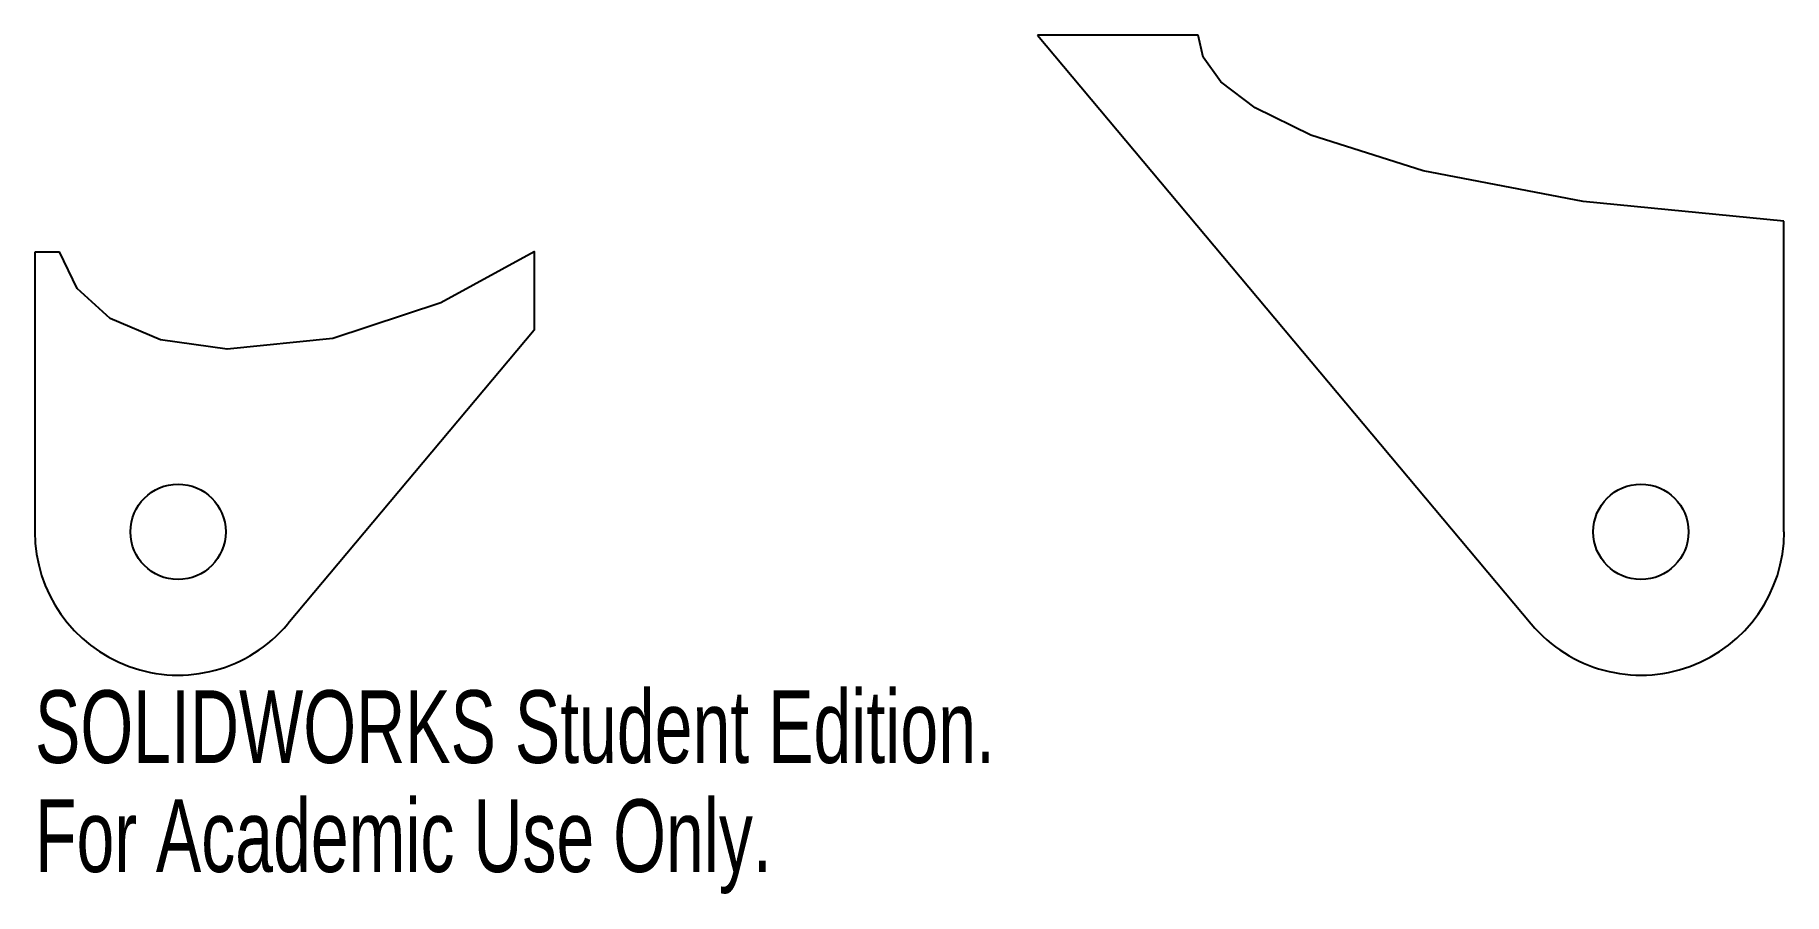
# Model space of a CAD drawing. Header units: millimetres. Extents: x 271 to 387, y 116 to 173.
import ezdxf

# ---------------------------------------------------------------- set-up
doc = ezdxf.new("R2010")
doc.units = ezdxf.units.MM
doc.header["$PDSIZE"] = -1
doc.styles.add('SLDTEXTSTYLE0', font='TXT', dxfattribs={"width": 0.7})

msp = doc.modelspace()

# ---------------------------------------------------------------- linework, layer by layer
at = {"color": 7, "linetype": 'Continuous'}
for p, q in [((348.08, 172.74), (337.39, 172.74)), ((337.39, 172.74), (370.25, 133.58)), ((387.07, 139.7), (387.07, 160.36)), ((270.69, 139.7), (270.69, 158.32)), ((270.69, 158.32), (272.32, 158.32)), ((303.91, 158.32), (303.91, 153.12)), ((303.91, 153.12), (287.51, 133.58))]:
    msp.add_line(p, q, dxfattribs=at)
at = {"color": 7, "linetype": 'Continuous', "flags": 128}
for points in [[(387.07, 160.36), (373.71, 161.68), (363.07, 163.71), (355.58, 166.08), (351.89, 167.89), (349.6, 169.64), (348.42, 171.27), (348.08, 172.74)], [(303.91, 158.32), (297.7, 154.93), (290.51, 152.56), (283.48, 151.84), (279.04, 152.46), (275.69, 153.9), (273.5, 155.89), (272.32, 158.32)]]:
    msp.add_lwpolyline(points, dxfattribs=at)
at = {"color": 7, "linetype": 'Continuous'}
for centre in [(280.21, 139.7), (377.55, 139.7)]:
    msp.add_circle(centre, 3.17, dxfattribs=at)
for centre, start, end in [((280.21, 139.7), 180, 320), ((377.55, 139.7), 220, 0)]:
    msp.add_arc(centre, 9.53, start, end, dxfattribs=at)
msp.add_point((303.91, 158.32), dxfattribs=at)

# ---------------------------------------------------------------- texts
at = {"color": 7, "linetype": 'Continuous', "char_height": 4.8336, "attachment_point": 1, "style": 'SLDTEXTSTYLE0'}
for s, insert in [('SOLIDWORKS Student Edition.', (270.69, 129.16)), ('For Academic Use Only.', (270.69, 121.91))]:
    msp.add_mtext(s, dxfattribs=dict(at, insert=insert))

doc.saveas('drawing.dxf')
